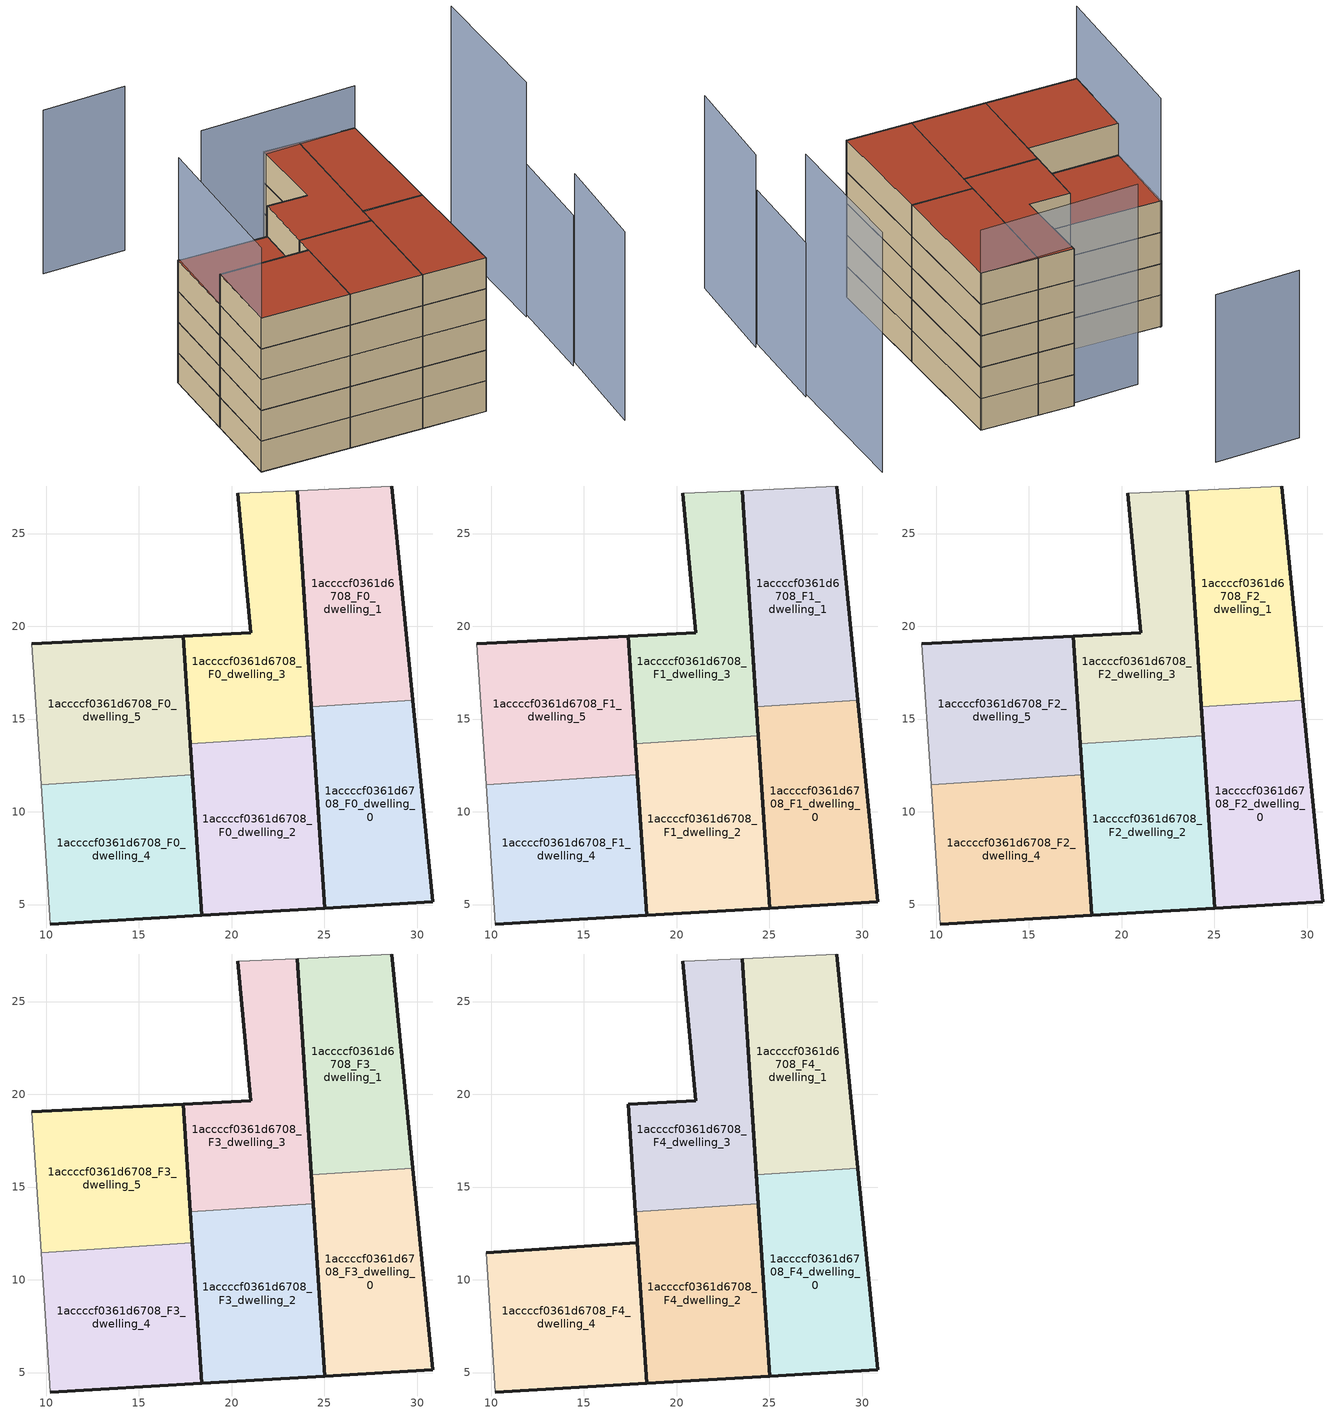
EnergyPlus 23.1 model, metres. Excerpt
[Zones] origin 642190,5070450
1accccf0361d6708_F0_dwelling_0
 floor ground (EU_floor_Construction): 30.83,5.14 29.77,16.02 24.29,15.66 25.01,4.81 z0
 wall outside (EU_wall_Construction): 29.77,16.02 30.83,5.14 25.01,4.81 24.29,15.66 z0:3
 wall to 1accccf0361d6708_F0_dwelling_1 (EU_wall_Construction): 24.29,15.66 29.77,16.02 z0:3
1accccf0361d6708_F0_dwelling_1
 floor ground (EU_floor_Construction): 29.77,16.02 28.64,27.56 23.52,27.32 24.29,15.66 z0
 wall outside (EU_wall_Construction): 28.64,27.56 29.77,16.02 / 24.29,15.66 23.52,27.32 z0:3
 wall adiabatic (EU_wall_Construction): 23.52,27.32 28.64,27.56 z0:3
1accccf0361d6708_F0_dwelling_2
 floor ground (EU_floor_Construction): 25.01,4.81 24.4,14.09 17.76,13.66 18.37,4.42 z0
 wall outside (EU_wall_Construction): 24.4,14.09 25.01,4.81 18.37,4.42 17.76,13.66 z0:3
 wall to 1accccf0361d6708_F0_dwelling_3 (EU_wall_Construction): 17.76,13.66 24.4,14.09 z0:3
1accccf0361d6708_F0_dwelling_3
 floor ground (EU_floor_Construction): 24.4,14.09 23.52,27.32 20.33,27.16 21.03,19.66 17.38,19.47 17.76,13.66 z0
 wall outside (EU_wall_Construction): 23.52,27.32 24.4,14.09 / 17.76,13.66 17.38,19.47 21.03,19.66 20.33,27.16 z0:3
 wall adiabatic (EU_wall_Construction): 20.33,27.16 23.52,27.32 z0:3
1accccf0361d6708_F0_dwelling_4
 floor ground (EU_floor_Construction): 18.37,4.42 17.87,12 9.72,11.46 10.22,3.95 z0
 wall outside (EU_wall_Construction): 17.87,12 18.37,4.42 10.22,3.95 z0:3
 wall adiabatic (EU_wall_Construction): 10.22,3.95 9.72,11.46 z0:3
 wall to 1accccf0361d6708_F0_dwelling_5 (EU_wall_Construction): 9.72,11.46 17.87,12 z0:3
1accccf0361d6708_F0_dwelling_5
 floor ground (EU_floor_Construction): 17.87,12 17.38,19.47 9.22,19.06 9.72,11.46 z0
 wall outside (EU_wall_Construction): 9.22,19.06 17.38,19.47 17.87,12 z0:3
 wall adiabatic (EU_wall_Construction): 9.72,11.46 9.22,19.06 z0:3
1accccf0361d6708_F1_dwelling_0
 floor to 1accccf0361d6708_F0_dwelling_0 (EU_floor_Construction): 30.83,5.14 29.77,16.02 24.29,15.66 25.01,4.81 z3
 wall outside (EU_wall_Construction): 29.77,16.02 30.83,5.14 25.01,4.81 24.29,15.66 z3:6
 wall to 1accccf0361d6708_F1_dwelling_1 (EU_wall_Construction): 24.29,15.66 29.77,16.02 z3:6
1accccf0361d6708_F1_dwelling_1
 floor to 1accccf0361d6708_F0_dwelling_1 (EU_floor_Construction): 29.77,16.02 28.64,27.56 23.52,27.32 24.29,15.66 z3
 wall outside (EU_wall_Construction): 28.64,27.56 29.77,16.02 / 24.29,15.66 23.52,27.32 z3:6
 wall adiabatic (EU_wall_Construction): 23.52,27.32 28.64,27.56 z3:6
1accccf0361d6708_F1_dwelling_2
 floor to 1accccf0361d6708_F0_dwelling_2 (EU_floor_Construction): 25.01,4.81 24.4,14.09 17.76,13.66 18.37,4.42 z3
 wall outside (EU_wall_Construction): 24.4,14.09 25.01,4.81 18.37,4.42 17.76,13.66 z3:6
 wall to 1accccf0361d6708_F1_dwelling_3 (EU_wall_Construction): 17.76,13.66 24.4,14.09 z3:6
1accccf0361d6708_F1_dwelling_3
 floor to 1accccf0361d6708_F0_dwelling_3 (EU_floor_Construction): 24.4,14.09 23.52,27.32 20.33,27.16 21.03,19.66 17.38,19.47 17.76,13.66 z3
 wall outside (EU_wall_Construction): 23.52,27.32 24.4,14.09 / 17.76,13.66 17.38,19.47 21.03,19.66 20.33,27.16 z3:6
 wall adiabatic (EU_wall_Construction): 20.33,27.16 23.52,27.32 z3:6
1accccf0361d6708_F1_dwelling_4
 floor to 1accccf0361d6708_F0_dwelling_4 (EU_floor_Construction): 18.37,4.42 17.87,12 9.72,11.46 10.22,3.95 z3
 wall outside (EU_wall_Construction): 17.87,12 18.37,4.42 10.22,3.95 z3:6
 wall adiabatic (EU_wall_Construction): 10.22,3.95 9.72,11.46 z3:6
 wall to 1accccf0361d6708_F1_dwelling_5 (EU_wall_Construction): 9.72,11.46 17.87,12 z3:6
1accccf0361d6708_F1_dwelling_5
 floor to 1accccf0361d6708_F0_dwelling_5 (EU_floor_Construction): 17.87,12 17.38,19.47 9.22,19.06 9.72,11.46 z3
 wall outside (EU_wall_Construction): 9.22,19.06 17.38,19.47 17.87,12 z3:6
 wall adiabatic (EU_wall_Construction): 9.72,11.46 9.22,19.06 z3:6
1accccf0361d6708_F2_dwelling_0
 floor to 1accccf0361d6708_F1_dwelling_0 (EU_floor_Construction): 30.83,5.14 29.77,16.02 24.29,15.66 25.01,4.81 z6
 wall outside (EU_wall_Construction): 29.77,16.02 30.83,5.14 25.01,4.81 24.29,15.66 z6:9
 wall to 1accccf0361d6708_F2_dwelling_1 (EU_wall_Construction): 24.29,15.66 29.77,16.02 z6:9
1accccf0361d6708_F2_dwelling_1
 floor to 1accccf0361d6708_F1_dwelling_1 (EU_floor_Construction): 29.77,16.02 28.64,27.56 23.52,27.32 24.29,15.66 z6
 wall outside (EU_wall_Construction): 28.64,27.56 29.77,16.02 / 24.29,15.66 23.52,27.32 z6:9
 wall adiabatic (EU_wall_Construction): 23.52,27.32 28.64,27.56 z6:9
1accccf0361d6708_F2_dwelling_2
 floor to 1accccf0361d6708_F1_dwelling_2 (EU_floor_Construction): 25.01,4.81 24.4,14.09 17.76,13.66 18.37,4.42 z6
 wall outside (EU_wall_Construction): 24.4,14.09 25.01,4.81 18.37,4.42 17.76,13.66 z6:9
 wall to 1accccf0361d6708_F2_dwelling_3 (EU_wall_Construction): 17.76,13.66 24.4,14.09 z6:9
1accccf0361d6708_F2_dwelling_3
 floor to 1accccf0361d6708_F1_dwelling_3 (EU_floor_Construction): 24.4,14.09 23.52,27.32 20.33,27.16 21.03,19.66 17.38,19.47 17.76,13.66 z6
 wall outside (EU_wall_Construction): 23.52,27.32 24.4,14.09 / 17.76,13.66 17.38,19.47 21.03,19.66 20.33,27.16 z6:9
 wall adiabatic (EU_wall_Construction): 20.33,27.16 23.52,27.32 z6:9
1accccf0361d6708_F2_dwelling_4
 floor to 1accccf0361d6708_F1_dwelling_4 (EU_floor_Construction): 18.37,4.42 17.87,12 9.72,11.46 10.22,3.95 z6
 wall outside (EU_wall_Construction): 17.87,12 18.37,4.42 10.22,3.95 z6:9
 wall adiabatic (EU_wall_Construction): 10.22,3.95 9.72,11.46 z6:9
 wall to 1accccf0361d6708_F2_dwelling_5 (EU_wall_Construction): 9.72,11.46 17.87,12 z6:9
1accccf0361d6708_F2_dwelling_5
 floor to 1accccf0361d6708_F1_dwelling_5 (EU_floor_Construction): 17.87,12 17.38,19.47 9.22,19.06 9.72,11.46 z6
 wall outside (EU_wall_Construction): 9.22,19.06 17.38,19.47 17.87,12 z6:9
 wall adiabatic (EU_wall_Construction): 9.72,11.46 9.22,19.06 z6:9
1accccf0361d6708_F3_dwelling_0
 floor to 1accccf0361d6708_F2_dwelling_0 (EU_floor_Construction): 30.83,5.14 29.77,16.02 24.29,15.66 25.01,4.81 z9
 wall outside (EU_wall_Construction): 29.77,16.02 30.83,5.14 25.01,4.81 24.29,15.66 z9:12
 wall to 1accccf0361d6708_F3_dwelling_1 (EU_wall_Construction): 24.29,15.66 29.77,16.02 z9:12
1accccf0361d6708_F3_dwelling_1
 floor to 1accccf0361d6708_F2_dwelling_1 (EU_floor_Construction): 29.77,16.02 28.64,27.56 23.52,27.32 24.29,15.66 z9
 wall outside (EU_wall_Construction): 28.64,27.56 29.77,16.02 / 24.29,15.66 23.52,27.32 z9:12
 wall adiabatic (EU_wall_Construction): 23.52,27.32 28.64,27.56 z9:12
1accccf0361d6708_F3_dwelling_2
 floor to 1accccf0361d6708_F2_dwelling_2 (EU_floor_Construction): 25.01,4.81 24.4,14.09 17.76,13.66 18.37,4.42 z9
 wall outside (EU_wall_Construction): 24.4,14.09 25.01,4.81 18.37,4.42 17.76,13.66 z9:12
 wall to 1accccf0361d6708_F3_dwelling_3 (EU_wall_Construction): 17.76,13.66 24.4,14.09 z9:12
1accccf0361d6708_F3_dwelling_3
 floor to 1accccf0361d6708_F2_dwelling_3 (EU_floor_Construction): 24.4,14.09 23.52,27.32 20.33,27.16 21.03,19.66 17.38,19.47 17.76,13.66 z9
 wall outside (EU_wall_Construction): 23.52,27.32 24.4,14.09 / 17.76,13.66 17.38,19.47 21.03,19.66 20.33,27.16 z9:12
 wall adiabatic (EU_wall_Construction): 20.33,27.16 23.52,27.32 z9:12
1accccf0361d6708_F3_dwelling_4
 floor to 1accccf0361d6708_F2_dwelling_4 (EU_floor_Construction): 18.37,4.42 17.87,12 9.72,11.46 10.22,3.95 z9
 wall outside (EU_wall_Construction): 17.87,12 18.37,4.42 10.22,3.95 z9:12
 wall adiabatic (EU_wall_Construction): 10.22,3.95 9.72,11.46 z9:12
 wall to 1accccf0361d6708_F3_dwelling_5 (EU_wall_Construction): 9.72,11.46 17.87,12 z9:12
1accccf0361d6708_F3_dwelling_5
 floor to 1accccf0361d6708_F2_dwelling_5 (EU_floor_Construction): 17.87,12 17.38,19.47 9.22,19.06 9.72,11.46 z9
 wall outside (EU_wall_Construction): 9.22,19.06 17.38,19.47 17.87,12 z9:12
 wall adiabatic (EU_wall_Construction): 9.72,11.46 9.22,19.06 z9:12
 roof outside (EU_roof_Construction): 17.38,19.47 17.87,12 9.72,11.46 9.22,19.06 z12
1accccf0361d6708_F4_dwelling_0
 floor to 1accccf0361d6708_F3_dwelling_0 (EU_floor_Construction): 30.83,5.14 29.77,16.02 24.29,15.66 25.01,4.81 z12
 wall outside (EU_wall_Construction): 29.77,16.02 30.83,5.14 25.01,4.81 24.29,15.66 z12:15
 wall to 1accccf0361d6708_F4_dwelling_1 (EU_wall_Construction): 24.29,15.66 29.77,16.02 z12:15
 roof outside (EU_roof_Construction): 29.77,16.02 30.83,5.14 25.01,4.81 24.29,15.66 z15
1accccf0361d6708_F4_dwelling_1
 floor to 1accccf0361d6708_F3_dwelling_1 (EU_floor_Construction): 29.77,16.02 28.64,27.56 23.52,27.32 24.29,15.66 z12
 wall outside (EU_wall_Construction): 28.64,27.56 29.77,16.02 / 24.29,15.66 23.52,27.32 z12:15
 wall adiabatic (EU_wall_Construction): 23.52,27.32 28.64,27.56 z12:15
 roof outside (EU_roof_Construction): 28.64,27.56 29.77,16.02 24.29,15.66 23.52,27.32 z15
1accccf0361d6708_F4_dwelling_2
 floor to 1accccf0361d6708_F3_dwelling_2 (EU_floor_Construction): 25.01,4.81 24.4,14.09 17.76,13.66 18.37,4.42 z12
 wall outside (EU_wall_Construction): 24.4,14.09 25.01,4.81 18.37,4.42 17.76,13.66 z12:15
 wall to 1accccf0361d6708_F4_dwelling_3 (EU_wall_Construction): 17.76,13.66 24.4,14.09 z12:15
 roof outside (EU_roof_Construction): 24.4,14.09 25.01,4.81 18.37,4.42 17.76,13.66 z15
1accccf0361d6708_F4_dwelling_3
 floor to 1accccf0361d6708_F3_dwelling_3 (EU_floor_Construction): 24.4,14.09 23.52,27.32 20.33,27.16 21.03,19.66 17.38,19.47 17.76,13.66 z12
 wall outside (EU_wall_Construction): 23.52,27.32 24.4,14.09 / 17.76,13.66 17.38,19.47 21.03,19.66 20.33,27.16 z12:15
 wall adiabatic (EU_wall_Construction): 20.33,27.16 23.52,27.32 z12:15
 roof outside (EU_roof_Construction): 23.52,27.32 24.4,14.09 17.76,13.66 17.38,19.47 21.03,19.66 20.33,27.16 z15
1accccf0361d6708_F4_dwelling_4
 floor to 1accccf0361d6708_F3_dwelling_4 (EU_floor_Construction): 18.37,4.42 17.87,12 9.72,11.46 10.22,3.95 z12
 wall outside (EU_wall_Construction): 9.72,11.46 17.87,12 18.37,4.42 10.22,3.95 z12:15
 wall adiabatic (EU_wall_Construction): 10.22,3.95 9.72,11.46 z12:15
 roof outside (EU_roof_Construction): 17.87,12 18.37,4.42 10.22,3.95 9.72,11.46 z15
shading: 40.77,-0.52 40.44,9.16 z0:18.4; 40.14,8.72 39.63,17.45 z0:14.7; 9.37,19.16 10.22,3.95 z0:21.9; 28.64,27.56 14.38,26.2 z0:19.1; 39.46,17.04 38.36,30.13 z0:22.9; 13.13,39.28 5.55,38.6 z0:16
[Building]
EU S2 Campaign: North Axis=0; Terrain=City; Solar Distribution=FullExterior
[Site:Location]
Lyon-Bron: Latitude=45.75; Longitude=5; Time Zone=1; Elevation=198
[SizingPeriod:WeatherFileDays]
AnnualSizingPeriod: Begin Month=1; Begin Day of Month=1; End Month=12; End Day of Month=31; Day of Week for Start Day=Monday; Use Weather File Daylight Saving Period=No; Use Weather File Rain and Snow Indicators=No
[MATERIAL]
EU_InternalMass_Material: Roughness=MediumRough; Thickness=0.1; Conductivity=1; Density=1800; Specific Heat=900; Thermal Absorptance=0.9; Solar Absorptance=0.7; Visible Absorptance=0.7
[MATERIAL:NOMASS] Roughness=MediumRough; Thermal Absorptance=0.9; Solar Absorptance=0.7; Visible Absorptance=0.7
Name | Thermal Resistance
EU_wall_NoMass | 0.776494
EU_roof_NoMass | 0.486893
EU_floor_NoMass | 0.421597
[CONSTRUCTION]
EU_wall_Construction: EU_wall_NoMass
EU_roof_Construction: EU_roof_NoMass
EU_floor_Construction: EU_floor_NoMass
EU_InternalMass_Construction: EU_InternalMass_Material
[ZONE] Type=1; Multiplier=1; Ceiling Height=autocalculate; Floor Area=autocalculate; Part of Total Floor Area=Yes
Name | Volume
1accccf0361d6708_F0_dwelling_0; 1accccf0361d6708_F1_dwelling_0; 1accccf0361d6708_F2_dwelling_0; 1accccf0361d6708_F3_dwelling_0; 1accccf0361d6708_F4_dwelling_0 | 185.095
1accccf0361d6708_F0_dwelling_1; 1accccf0361d6708_F1_dwelling_1; 1accccf0361d6708_F2_dwelling_1; 1accccf0361d6708_F3_dwelling_1; 1accccf0361d6708_F4_dwelling_1 | 185.097
1accccf0361d6708_F0_dwelling_2; 1accccf0361d6708_F1_dwelling_2; 1accccf0361d6708_F2_dwelling_2; 1accccf0361d6708_F3_dwelling_2; 1accccf0361d6708_F4_dwelling_2 | 185.112
1accccf0361d6708_F0_dwelling_3; 1accccf0361d6708_F1_dwelling_3; 1accccf0361d6708_F2_dwelling_3; 1accccf0361d6708_F3_dwelling_3; 1accccf0361d6708_F4_dwelling_3 | 185.096
1accccf0361d6708_F0_dwelling_4; 1accccf0361d6708_F1_dwelling_4; 1accccf0361d6708_F2_dwelling_4; 1accccf0361d6708_F3_dwelling_4; 1accccf0361d6708_F4_dwelling_4 | 185.106
1accccf0361d6708_F0_dwelling_5; 1accccf0361d6708_F1_dwelling_5; 1accccf0361d6708_F2_dwelling_5; 1accccf0361d6708_F3_dwelling_5 | 185.108
[INTERNALMASS] Construction=EU_InternalMass_Construction
Name | Zone or ZoneList | Surface Area
1accccf0361d6708_F0_dwelling_0_EU_InternalMass | 1accccf0361d6708_F0_dwelling_0 | 61.6984
1accccf0361d6708_F0_dwelling_1_EU_InternalMass | 1accccf0361d6708_F0_dwelling_1 | 61.6993
1accccf0361d6708_F0_dwelling_2_EU_InternalMass | 1accccf0361d6708_F0_dwelling_2 | 61.7032
1accccf0361d6708_F0_dwelling_3_EU_InternalMass | 1accccf0361d6708_F0_dwelling_3 | 61.6986
1accccf0361d6708_F0_dwelling_4_EU_InternalMass | 1accccf0361d6708_F0_dwelling_4 | 61.701
1accccf0361d6708_F0_dwelling_5_EU_InternalMass | 1accccf0361d6708_F0_dwelling_5 | 61.7035
1accccf0361d6708_F1_dwelling_0_EU_InternalMass | 1accccf0361d6708_F1_dwelling_0 | 61.6984
1accccf0361d6708_F1_dwelling_1_EU_InternalMass | 1accccf0361d6708_F1_dwelling_1 | 61.6993
1accccf0361d6708_F1_dwelling_2_EU_InternalMass | 1accccf0361d6708_F1_dwelling_2 | 61.7032
1accccf0361d6708_F1_dwelling_3_EU_InternalMass | 1accccf0361d6708_F1_dwelling_3 | 61.6986
1accccf0361d6708_F1_dwelling_4_EU_InternalMass | 1accccf0361d6708_F1_dwelling_4 | 61.701
1accccf0361d6708_F1_dwelling_5_EU_InternalMass | 1accccf0361d6708_F1_dwelling_5 | 61.7035
1accccf0361d6708_F2_dwelling_0_EU_InternalMass | 1accccf0361d6708_F2_dwelling_0 | 61.6984
1accccf0361d6708_F2_dwelling_1_EU_InternalMass | 1accccf0361d6708_F2_dwelling_1 | 61.6993
1accccf0361d6708_F2_dwelling_2_EU_InternalMass | 1accccf0361d6708_F2_dwelling_2 | 61.7032
1accccf0361d6708_F2_dwelling_3_EU_InternalMass | 1accccf0361d6708_F2_dwelling_3 | 61.6986
1accccf0361d6708_F2_dwelling_4_EU_InternalMass | 1accccf0361d6708_F2_dwelling_4 | 61.701
1accccf0361d6708_F2_dwelling_5_EU_InternalMass | 1accccf0361d6708_F2_dwelling_5 | 61.7035
1accccf0361d6708_F3_dwelling_0_EU_InternalMass | 1accccf0361d6708_F3_dwelling_0 | 61.6984
1accccf0361d6708_F3_dwelling_1_EU_InternalMass | 1accccf0361d6708_F3_dwelling_1 | 61.6993
1accccf0361d6708_F3_dwelling_2_EU_InternalMass | 1accccf0361d6708_F3_dwelling_2 | 61.7032
1accccf0361d6708_F3_dwelling_3_EU_InternalMass | 1accccf0361d6708_F3_dwelling_3 | 61.6986
1accccf0361d6708_F3_dwelling_4_EU_InternalMass | 1accccf0361d6708_F3_dwelling_4 | 61.701
1accccf0361d6708_F3_dwelling_5_EU_InternalMass | 1accccf0361d6708_F3_dwelling_5 | 61.7035
1accccf0361d6708_F4_dwelling_0_EU_InternalMass | 1accccf0361d6708_F4_dwelling_0 | 74.0416
1accccf0361d6708_F4_dwelling_1_EU_InternalMass | 1accccf0361d6708_F4_dwelling_1 | 74.0384
1accccf0361d6708_F4_dwelling_2_EU_InternalMass | 1accccf0361d6708_F4_dwelling_2 | 74.0471
1accccf0361d6708_F4_dwelling_3_EU_InternalMass | 1accccf0361d6708_F4_dwelling_3 | 81.4742
1accccf0361d6708_F4_dwelling_4_EU_InternalMass | 1accccf0361d6708_F4_dwelling_4 | 66.6219
[OTHEREQUIPMENT] Fuel Type=Electricity; Design Level Calculation Method=Watts/Area; Power per Zone Floor Area=1; Fraction Latent=0; Fraction Radiant=0; Fraction Lost=0; Carbon Dioxide Generation Rate=0; EndUse Subcategory=EU_Step8_InternalGains
Name | Zone or ZoneList or Space or SpaceList | Schedule
EU_Step8_InternalGain_1accccf0361d6708_F0_dwelling_0_f000 | 1accccf0361d6708_F0_dwelling_0 | EU_Step8_GainSchedule_1accccf0361d6708_F0_dwelling_0_f000
EU_Step8_InternalGain_1accccf0361d6708_F0_dwelling_1_f000 | 1accccf0361d6708_F0_dwelling_1 | EU_Step8_GainSchedule_1accccf0361d6708_F0_dwelling_1_f000
EU_Step8_InternalGain_1accccf0361d6708_F0_dwelling_2_f000 | 1accccf0361d6708_F0_dwelling_2 | EU_Step8_GainSchedule_1accccf0361d6708_F0_dwelling_2_f000
EU_Step8_InternalGain_1accccf0361d6708_F0_dwelling_3_f000 | 1accccf0361d6708_F0_dwelling_3 | EU_Step8_GainSchedule_1accccf0361d6708_F0_dwelling_3_f000
EU_Step8_InternalGain_1accccf0361d6708_F0_dwelling_4_f000 | 1accccf0361d6708_F0_dwelling_4 | EU_Step8_GainSchedule_1accccf0361d6708_F0_dwelling_4_f000
EU_Step8_InternalGain_1accccf0361d6708_F0_dwelling_5_f000 | 1accccf0361d6708_F0_dwelling_5 | EU_Step8_GainSchedule_1accccf0361d6708_F0_dwelling_5_f000
EU_Step8_InternalGain_1accccf0361d6708_F1_dwelling_0_f000 | 1accccf0361d6708_F1_dwelling_0 | EU_Step8_GainSchedule_1accccf0361d6708_F1_dwelling_0_f000
EU_Step8_InternalGain_1accccf0361d6708_F1_dwelling_1_f000 | 1accccf0361d6708_F1_dwelling_1 | EU_Step8_GainSchedule_1accccf0361d6708_F1_dwelling_1_f000
EU_Step8_InternalGain_1accccf0361d6708_F1_dwelling_2_f000 | 1accccf0361d6708_F1_dwelling_2 | EU_Step8_GainSchedule_1accccf0361d6708_F1_dwelling_2_f000
EU_Step8_InternalGain_1accccf0361d6708_F1_dwelling_3_f000 | 1accccf0361d6708_F1_dwelling_3 | EU_Step8_GainSchedule_1accccf0361d6708_F1_dwelling_3_f000
EU_Step8_InternalGain_1accccf0361d6708_F1_dwelling_4_f000 | 1accccf0361d6708_F1_dwelling_4 | EU_Step8_GainSchedule_1accccf0361d6708_F1_dwelling_4_f000
EU_Step8_InternalGain_1accccf0361d6708_F1_dwelling_5_f000 | 1accccf0361d6708_F1_dwelling_5 | EU_Step8_GainSchedule_1accccf0361d6708_F1_dwelling_5_f000
EU_Step8_InternalGain_1accccf0361d6708_F2_dwelling_0_f000 | 1accccf0361d6708_F2_dwelling_0 | EU_Step8_GainSchedule_1accccf0361d6708_F2_dwelling_0_f000
EU_Step8_InternalGain_1accccf0361d6708_F2_dwelling_1_f000 | 1accccf0361d6708_F2_dwelling_1 | EU_Step8_GainSchedule_1accccf0361d6708_F2_dwelling_1_f000
EU_Step8_InternalGain_1accccf0361d6708_F2_dwelling_2_f000 | 1accccf0361d6708_F2_dwelling_2 | EU_Step8_GainSchedule_1accccf0361d6708_F2_dwelling_2_f000
EU_Step8_InternalGain_1accccf0361d6708_F2_dwelling_3_f000 | 1accccf0361d6708_F2_dwelling_3 | EU_Step8_GainSchedule_1accccf0361d6708_F2_dwelling_3_f000
EU_Step8_InternalGain_1accccf0361d6708_F2_dwelling_4_f000 | 1accccf0361d6708_F2_dwelling_4 | EU_Step8_GainSchedule_1accccf0361d6708_F2_dwelling_4_f000
EU_Step8_InternalGain_1accccf0361d6708_F2_dwelling_5_f000 | 1accccf0361d6708_F2_dwelling_5 | EU_Step8_GainSchedule_1accccf0361d6708_F2_dwelling_5_f000
EU_Step8_InternalGain_1accccf0361d6708_F3_dwelling_0_f000 | 1accccf0361d6708_F3_dwelling_0 | EU_Step8_GainSchedule_1accccf0361d6708_F3_dwelling_0_f000
EU_Step8_InternalGain_1accccf0361d6708_F3_dwelling_1_f000 | 1accccf0361d6708_F3_dwelling_1 | EU_Step8_GainSchedule_1accccf0361d6708_F3_dwelling_1_f000
EU_Step8_InternalGain_1accccf0361d6708_F3_dwelling_2_f000 | 1accccf0361d6708_F3_dwelling_2 | EU_Step8_GainSchedule_1accccf0361d6708_F3_dwelling_2_f000
EU_Step8_InternalGain_1accccf0361d6708_F3_dwelling_3_f000 | 1accccf0361d6708_F3_dwelling_3 | EU_Step8_GainSchedule_1accccf0361d6708_F3_dwelling_3_f000
EU_Step8_InternalGain_1accccf0361d6708_F3_dwelling_4_f000 | 1accccf0361d6708_F3_dwelling_4 | EU_Step8_GainSchedule_1accccf0361d6708_F3_dwelling_4_f000
EU_Step8_InternalGain_1accccf0361d6708_F3_dwelling_5_f000 | 1accccf0361d6708_F3_dwelling_5 | EU_Step8_GainSchedule_1accccf0361d6708_F3_dwelling_5_f000
EU_Step8_InternalGain_1accccf0361d6708_F4_dwelling_0_f000 | 1accccf0361d6708_F4_dwelling_0 | EU_Step8_GainSchedule_1accccf0361d6708_F4_dwelling_0_f000
EU_Step8_InternalGain_1accccf0361d6708_F4_dwelling_1_f000 | 1accccf0361d6708_F4_dwelling_1 | EU_Step8_GainSchedule_1accccf0361d6708_F4_dwelling_1_f000
EU_Step8_InternalGain_1accccf0361d6708_F4_dwelling_2_f000 | 1accccf0361d6708_F4_dwelling_2 | EU_Step8_GainSchedule_1accccf0361d6708_F4_dwelling_2_f000
EU_Step8_InternalGain_1accccf0361d6708_F4_dwelling_3_f000 | 1accccf0361d6708_F4_dwelling_3 | EU_Step8_GainSchedule_1accccf0361d6708_F4_dwelling_3_f000
EU_Step8_InternalGain_1accccf0361d6708_F4_dwelling_4_f000 | 1accccf0361d6708_F4_dwelling_4 | EU_Step8_GainSchedule_1accccf0361d6708_F4_dwelling_4_f000
[ZONEVENTILATION:DESIGNFLOWRATE] Schedule=EU_AlwaysOn; Design Flow Rate Calculation Method=AirChanges/Hour; Air Changes per Hour=0.693814; Ventilation Type=Natural; Fan Pressure Rise=0; Fan Total Efficiency=1; Constant Term Coefficient=1; Temperature Term Coefficient=0; Velocity Term Coefficient=0; Velocity Squared Term Coefficient=0; Minimum Indoor Temperature=-100; Maximum Indoor Temperature=100; Delta Temperature=-100; Minimum Outdoor Temperature=-100; Maximum Outdoor Temperature=100; Maximum Wind Speed=40
Name | Zone or ZoneList or Space or SpaceList
EU_ConstantAir_1accccf0361d6708_F0_dwelling_0 | 1accccf0361d6708_F0_dwelling_0
EU_ConstantAir_1accccf0361d6708_F0_dwelling_1 | 1accccf0361d6708_F0_dwelling_1
EU_ConstantAir_1accccf0361d6708_F0_dwelling_2 | 1accccf0361d6708_F0_dwelling_2
EU_ConstantAir_1accccf0361d6708_F0_dwelling_3 | 1accccf0361d6708_F0_dwelling_3
EU_ConstantAir_1accccf0361d6708_F0_dwelling_4 | 1accccf0361d6708_F0_dwelling_4
EU_ConstantAir_1accccf0361d6708_F0_dwelling_5 | 1accccf0361d6708_F0_dwelling_5
EU_ConstantAir_1accccf0361d6708_F1_dwelling_0 | 1accccf0361d6708_F1_dwelling_0
EU_ConstantAir_1accccf0361d6708_F1_dwelling_1 | 1accccf0361d6708_F1_dwelling_1
EU_ConstantAir_1accccf0361d6708_F1_dwelling_2 | 1accccf0361d6708_F1_dwelling_2
EU_ConstantAir_1accccf0361d6708_F1_dwelling_3 | 1accccf0361d6708_F1_dwelling_3
EU_ConstantAir_1accccf0361d6708_F1_dwelling_4 | 1accccf0361d6708_F1_dwelling_4
EU_ConstantAir_1accccf0361d6708_F1_dwelling_5 | 1accccf0361d6708_F1_dwelling_5
EU_ConstantAir_1accccf0361d6708_F2_dwelling_0 | 1accccf0361d6708_F2_dwelling_0
EU_ConstantAir_1accccf0361d6708_F2_dwelling_1 | 1accccf0361d6708_F2_dwelling_1
EU_ConstantAir_1accccf0361d6708_F2_dwelling_2 | 1accccf0361d6708_F2_dwelling_2
EU_ConstantAir_1accccf0361d6708_F2_dwelling_3 | 1accccf0361d6708_F2_dwelling_3
EU_ConstantAir_1accccf0361d6708_F2_dwelling_4 | 1accccf0361d6708_F2_dwelling_4
EU_ConstantAir_1accccf0361d6708_F2_dwelling_5 | 1accccf0361d6708_F2_dwelling_5
EU_ConstantAir_1accccf0361d6708_F3_dwelling_0 | 1accccf0361d6708_F3_dwelling_0
EU_ConstantAir_1accccf0361d6708_F3_dwelling_1 | 1accccf0361d6708_F3_dwelling_1
EU_ConstantAir_1accccf0361d6708_F3_dwelling_2 | 1accccf0361d6708_F3_dwelling_2
EU_ConstantAir_1accccf0361d6708_F3_dwelling_3 | 1accccf0361d6708_F3_dwelling_3
EU_ConstantAir_1accccf0361d6708_F3_dwelling_4 | 1accccf0361d6708_F3_dwelling_4
EU_ConstantAir_1accccf0361d6708_F3_dwelling_5 | 1accccf0361d6708_F3_dwelling_5
EU_ConstantAir_1accccf0361d6708_F4_dwelling_0 | 1accccf0361d6708_F4_dwelling_0
EU_ConstantAir_1accccf0361d6708_F4_dwelling_1 | 1accccf0361d6708_F4_dwelling_1
EU_ConstantAir_1accccf0361d6708_F4_dwelling_2 | 1accccf0361d6708_F4_dwelling_2
EU_ConstantAir_1accccf0361d6708_F4_dwelling_3 | 1accccf0361d6708_F4_dwelling_3
EU_ConstantAir_1accccf0361d6708_F4_dwelling_4 | 1accccf0361d6708_F4_dwelling_4
[HVACTEMPLATE:THERMOSTAT] Constant Heating Setpoint=20; Constant Cooling Setpoint=50
EU_HeatOnly_1accccf0361d6708_F0_dwelling_0; EU_HeatOnly_1accccf0361d6708_F0_dwelling_1; EU_HeatOnly_1accccf0361d6708_F0_dwelling_2; EU_HeatOnly_1accccf0361d6708_F0_dwelling_3; EU_HeatOnly_1accccf0361d6708_F0_dwelling_4; EU_HeatOnly_1accccf0361d6708_F0_dwelling_5; EU_HeatOnly_1accccf0361d6708_F1_dwelling_0; EU_HeatOnly_1accccf0361d6708_F1_dwelling_1; EU_HeatOnly_1accccf0361d6708_F1_dwelling_2; EU_HeatOnly_1accccf0361d6708_F1_dwelling_3; EU_HeatOnly_1accccf0361d6708_F1_dwelling_4; EU_HeatOnly_1accccf0361d6708_F1_dwelling_5; EU_HeatOnly_1accccf0361d6708_F2_dwelling_0; EU_HeatOnly_1accccf0361d6708_F2_dwelling_1; EU_HeatOnly_1accccf0361d6708_F2_dwelling_2; EU_HeatOnly_1accccf0361d6708_F2_dwelling_3; EU_HeatOnly_1accccf0361d6708_F2_dwelling_4; EU_HeatOnly_1accccf0361d6708_F2_dwelling_5; EU_HeatOnly_1accccf0361d6708_F3_dwelling_0; EU_HeatOnly_1accccf0361d6708_F3_dwelling_1; EU_HeatOnly_1accccf0361d6708_F3_dwelling_2; EU_HeatOnly_1accccf0361d6708_F3_dwelling_3; EU_HeatOnly_1accccf0361d6708_F3_dwelling_4; EU_HeatOnly_1accccf0361d6708_F3_dwelling_5; EU_HeatOnly_1accccf0361d6708_F4_dwelling_0; EU_HeatOnly_1accccf0361d6708_F4_dwelling_1; EU_HeatOnly_1accccf0361d6708_F4_dwelling_2; EU_HeatOnly_1accccf0361d6708_F4_dwelling_3; EU_HeatOnly_1accccf0361d6708_F4_dwelling_4
[HVACTEMPLATE:ZONE:IDEALLOADSAIRSYSTEM] System Availability Schedule=EU_AlwaysOn; Maximum Heating Supply Air Temperature=50; Minimum Cooling Supply Air Temperature=13; Maximum Heating Supply Air Humidity Ratio=0.0156; Minimum Cooling Supply Air Humidity Ratio=0.0077; Heating Limit=NoLimit; Cooling Limit=NoLimit; Heating Availability Schedule=EU_AlwaysOn; Cooling Availability Schedule=EU_CoolingOff; Dehumidification Control Type=ConstantSensibleHeatRatio; Cooling Sensible Heat Ratio=0.7; Dehumidification Setpoint=60; Humidification Control Type=None; Humidification Setpoint=30; Outdoor Air Method=None; Outdoor Air Flow Rate per Person=0.00944; Outdoor Air Flow Rate per Zone Floor Area=0; Outdoor Air Flow Rate per Zone=0; Demand Controlled Ventilation Type=None; Outdoor Air Economizer Type=NoEconomizer; Heat Recovery Type=None; Sensible Heat Recovery Effectiveness=0.7; Latent Heat Recovery Effectiveness=0.65
Name | Template Thermostat
1accccf0361d6708_F0_dwelling_0 | EU_HeatOnly_1accccf0361d6708_F0_dwelling_0
1accccf0361d6708_F0_dwelling_1 | EU_HeatOnly_1accccf0361d6708_F0_dwelling_1
1accccf0361d6708_F0_dwelling_2 | EU_HeatOnly_1accccf0361d6708_F0_dwelling_2
1accccf0361d6708_F0_dwelling_3 | EU_HeatOnly_1accccf0361d6708_F0_dwelling_3
1accccf0361d6708_F0_dwelling_4 | EU_HeatOnly_1accccf0361d6708_F0_dwelling_4
1accccf0361d6708_F0_dwelling_5 | EU_HeatOnly_1accccf0361d6708_F0_dwelling_5
1accccf0361d6708_F1_dwelling_0 | EU_HeatOnly_1accccf0361d6708_F1_dwelling_0
1accccf0361d6708_F1_dwelling_1 | EU_HeatOnly_1accccf0361d6708_F1_dwelling_1
1accccf0361d6708_F1_dwelling_2 | EU_HeatOnly_1accccf0361d6708_F1_dwelling_2
1accccf0361d6708_F1_dwelling_3 | EU_HeatOnly_1accccf0361d6708_F1_dwelling_3
1accccf0361d6708_F1_dwelling_4 | EU_HeatOnly_1accccf0361d6708_F1_dwelling_4
1accccf0361d6708_F1_dwelling_5 | EU_HeatOnly_1accccf0361d6708_F1_dwelling_5
1accccf0361d6708_F2_dwelling_0 | EU_HeatOnly_1accccf0361d6708_F2_dwelling_0
1accccf0361d6708_F2_dwelling_1 | EU_HeatOnly_1accccf0361d6708_F2_dwelling_1
1accccf0361d6708_F2_dwelling_2 | EU_HeatOnly_1accccf0361d6708_F2_dwelling_2
1accccf0361d6708_F2_dwelling_3 | EU_HeatOnly_1accccf0361d6708_F2_dwelling_3
1accccf0361d6708_F2_dwelling_4 | EU_HeatOnly_1accccf0361d6708_F2_dwelling_4
1accccf0361d6708_F2_dwelling_5 | EU_HeatOnly_1accccf0361d6708_F2_dwelling_5
1accccf0361d6708_F3_dwelling_0 | EU_HeatOnly_1accccf0361d6708_F3_dwelling_0
1accccf0361d6708_F3_dwelling_1 | EU_HeatOnly_1accccf0361d6708_F3_dwelling_1
1accccf0361d6708_F3_dwelling_2 | EU_HeatOnly_1accccf0361d6708_F3_dwelling_2
1accccf0361d6708_F3_dwelling_3 | EU_HeatOnly_1accccf0361d6708_F3_dwelling_3
1accccf0361d6708_F3_dwelling_4 | EU_HeatOnly_1accccf0361d6708_F3_dwelling_4
1accccf0361d6708_F3_dwelling_5 | EU_HeatOnly_1accccf0361d6708_F3_dwelling_5
1accccf0361d6708_F4_dwelling_0 | EU_HeatOnly_1accccf0361d6708_F4_dwelling_0
1accccf0361d6708_F4_dwelling_1 | EU_HeatOnly_1accccf0361d6708_F4_dwelling_1
1accccf0361d6708_F4_dwelling_2 | EU_HeatOnly_1accccf0361d6708_F4_dwelling_2
1accccf0361d6708_F4_dwelling_3 | EU_HeatOnly_1accccf0361d6708_F4_dwelling_3
1accccf0361d6708_F4_dwelling_4 | EU_HeatOnly_1accccf0361d6708_F4_dwelling_4
[SIZING:ZONE] Zone Cooling Design Supply Air Temperature Input Method=SupplyAirTemperature; Zone Cooling Design Supply Air Temperature=13; Zone Heating Design Supply Air Temperature Input Method=SupplyAirTemperature; Zone Heating Design Supply Air Temperature=50; Zone Cooling Design Supply Air Humidity Ratio=0.008; Zone Heating Design Supply Air Humidity Ratio=0.008; Cooling Design Air Flow Method=DesignDay; Cooling Design Air Flow Rate=0; Cooling Minimum Air Flow per Zone Floor Area=0.000762; Cooling Minimum Air Flow=0; Cooling Minimum Air Flow Fraction=0.2; Heating Design Air Flow Method=DesignDay; Heating Design Air Flow Rate=0; Heating Maximum Air Flow per Zone Floor Area=0.002032; Heating Maximum Air Flow=0.141576; Heating Maximum Air Flow Fraction=0.3; Account for Dedicated Outdoor Air System=No; Dedicated Outdoor Air System Control Strategy=NeutralSupplyAir; Dedicated Outdoor Air Low Setpoint Temperature for Design=autosize; Dedicated Outdoor Air High Setpoint Temperature for Design=autosize; Zone Load Sizing Method=Sensible Load Only No Latent Load; Zone Latent Cooling Design Supply Air Humidity Ratio Input Method=HumidityRatioDifference; Zone Cooling Design Supply Air Humidity Ratio Difference=0.005; Zone Latent Heating Design Supply Air Humidity Ratio Input Method=HumidityRatioDifference; Zone Humidification Design Supply Air Humidity Ratio Difference=0.005
1accccf0361d6708_F0_dwelling_0; 1accccf0361d6708_F0_dwelling_1; 1accccf0361d6708_F0_dwelling_2; 1accccf0361d6708_F0_dwelling_3; 1accccf0361d6708_F0_dwelling_4; 1accccf0361d6708_F0_dwelling_5; 1accccf0361d6708_F1_dwelling_0; 1accccf0361d6708_F1_dwelling_1; 1accccf0361d6708_F1_dwelling_2; 1accccf0361d6708_F1_dwelling_3; 1accccf0361d6708_F1_dwelling_4; 1accccf0361d6708_F1_dwelling_5; 1accccf0361d6708_F2_dwelling_0; 1accccf0361d6708_F2_dwelling_1; 1accccf0361d6708_F2_dwelling_2; 1accccf0361d6708_F2_dwelling_3; 1accccf0361d6708_F2_dwelling_4; 1accccf0361d6708_F2_dwelling_5; 1accccf0361d6708_F3_dwelling_0; 1accccf0361d6708_F3_dwelling_1; 1accccf0361d6708_F3_dwelling_2; 1accccf0361d6708_F3_dwelling_3; 1accccf0361d6708_F3_dwelling_4; 1accccf0361d6708_F3_dwelling_5; 1accccf0361d6708_F4_dwelling_0; 1accccf0361d6708_F4_dwelling_1; 1accccf0361d6708_F4_dwelling_2; 1accccf0361d6708_F4_dwelling_3; 1accccf0361d6708_F4_dwelling_4
[SCHEDULE:CONSTANT]
Name | Hourly Value
EU_AlwaysOn | 1
EU_CoolingOff | 0
[SCHEDULE:FILE] Column Number=1; Rows to Skip at Top=0; Number of Hours of Data=8760; Column Separator=Comma; Interpolate to Timestep=No; Minutes per Item=60; Adjust Schedule for Daylight Savings=Yes
Name | File
EU_Step8_GainSchedule_1accccf0361d6708_F0_dwelling_0_f000 | ../../schedules/1accccf0361d6708/1accccf0361d6708_F0_dwelling_0_f000_gain.csv
EU_Step8_GainSchedule_1accccf0361d6708_F0_dwelling_1_f000 | ../../schedules/1accccf0361d6708/1accccf0361d6708_F0_dwelling_1_f000_gain.csv
EU_Step8_GainSchedule_1accccf0361d6708_F0_dwelling_2_f000 | ../../schedules/1accccf0361d6708/1accccf0361d6708_F0_dwelling_2_f000_gain.csv
EU_Step8_GainSchedule_1accccf0361d6708_F0_dwelling_3_f000 | ../../schedules/1accccf0361d6708/1accccf0361d6708_F0_dwelling_3_f000_gain.csv
EU_Step8_GainSchedule_1accccf0361d6708_F0_dwelling_4_f000 | ../../schedules/1accccf0361d6708/1accccf0361d6708_F0_dwelling_4_f000_gain.csv
EU_Step8_GainSchedule_1accccf0361d6708_F0_dwelling_5_f000 | ../../schedules/1accccf0361d6708/1accccf0361d6708_F0_dwelling_5_f000_gain.csv
EU_Step8_GainSchedule_1accccf0361d6708_F1_dwelling_0_f000 | ../../schedules/1accccf0361d6708/1accccf0361d6708_F1_dwelling_0_f000_gain.csv
EU_Step8_GainSchedule_1accccf0361d6708_F1_dwelling_1_f000 | ../../schedules/1accccf0361d6708/1accccf0361d6708_F1_dwelling_1_f000_gain.csv
EU_Step8_GainSchedule_1accccf0361d6708_F1_dwelling_2_f000 | ../../schedules/1accccf0361d6708/1accccf0361d6708_F1_dwelling_2_f000_gain.csv
EU_Step8_GainSchedule_1accccf0361d6708_F1_dwelling_3_f000 | ../../schedules/1accccf0361d6708/1accccf0361d6708_F1_dwelling_3_f000_gain.csv
EU_Step8_GainSchedule_1accccf0361d6708_F1_dwelling_4_f000 | ../../schedules/1accccf0361d6708/1accccf0361d6708_F1_dwelling_4_f000_gain.csv
EU_Step8_GainSchedule_1accccf0361d6708_F1_dwelling_5_f000 | ../../schedules/1accccf0361d6708/1accccf0361d6708_F1_dwelling_5_f000_gain.csv
EU_Step8_GainSchedule_1accccf0361d6708_F2_dwelling_0_f000 | ../../schedules/1accccf0361d6708/1accccf0361d6708_F2_dwelling_0_f000_gain.csv
EU_Step8_GainSchedule_1accccf0361d6708_F2_dwelling_1_f000 | ../../schedules/1accccf0361d6708/1accccf0361d6708_F2_dwelling_1_f000_gain.csv
EU_Step8_GainSchedule_1accccf0361d6708_F2_dwelling_2_f000 | ../../schedules/1accccf0361d6708/1accccf0361d6708_F2_dwelling_2_f000_gain.csv
EU_Step8_GainSchedule_1accccf0361d6708_F2_dwelling_3_f000 | ../../schedules/1accccf0361d6708/1accccf0361d6708_F2_dwelling_3_f000_gain.csv
EU_Step8_GainSchedule_1accccf0361d6708_F2_dwelling_4_f000 | ../../schedules/1accccf0361d6708/1accccf0361d6708_F2_dwelling_4_f000_gain.csv
EU_Step8_GainSchedule_1accccf0361d6708_F2_dwelling_5_f000 | ../../schedules/1accccf0361d6708/1accccf0361d6708_F2_dwelling_5_f000_gain.csv
EU_Step8_GainSchedule_1accccf0361d6708_F3_dwelling_0_f000 | ../../schedules/1accccf0361d6708/1accccf0361d6708_F3_dwelling_0_f000_gain.csv
EU_Step8_GainSchedule_1accccf0361d6708_F3_dwelling_1_f000 | ../../schedules/1accccf0361d6708/1accccf0361d6708_F3_dwelling_1_f000_gain.csv
EU_Step8_GainSchedule_1accccf0361d6708_F3_dwelling_2_f000 | ../../schedules/1accccf0361d6708/1accccf0361d6708_F3_dwelling_2_f000_gain.csv
EU_Step8_GainSchedule_1accccf0361d6708_F3_dwelling_3_f000 | ../../schedules/1accccf0361d6708/1accccf0361d6708_F3_dwelling_3_f000_gain.csv
EU_Step8_GainSchedule_1accccf0361d6708_F3_dwelling_4_f000 | ../../schedules/1accccf0361d6708/1accccf0361d6708_F3_dwelling_4_f000_gain.csv
EU_Step8_GainSchedule_1accccf0361d6708_F3_dwelling_5_f000 | ../../schedules/1accccf0361d6708/1accccf0361d6708_F3_dwelling_5_f000_gain.csv
EU_Step8_GainSchedule_1accccf0361d6708_F4_dwelling_0_f000 | ../../schedules/1accccf0361d6708/1accccf0361d6708_F4_dwelling_0_f000_gain.csv
EU_Step8_GainSchedule_1accccf0361d6708_F4_dwelling_1_f000 | ../../schedules/1accccf0361d6708/1accccf0361d6708_F4_dwelling_1_f000_gain.csv
EU_Step8_GainSchedule_1accccf0361d6708_F4_dwelling_2_f000 | ../../schedules/1accccf0361d6708/1accccf0361d6708_F4_dwelling_2_f000_gain.csv
EU_Step8_GainSchedule_1accccf0361d6708_F4_dwelling_3_f000 | ../../schedules/1accccf0361d6708/1accccf0361d6708_F4_dwelling_3_f000_gain.csv
EU_Step8_GainSchedule_1accccf0361d6708_F4_dwelling_4_f000 | ../../schedules/1accccf0361d6708/1accccf0361d6708_F4_dwelling_4_f000_gain.csv
